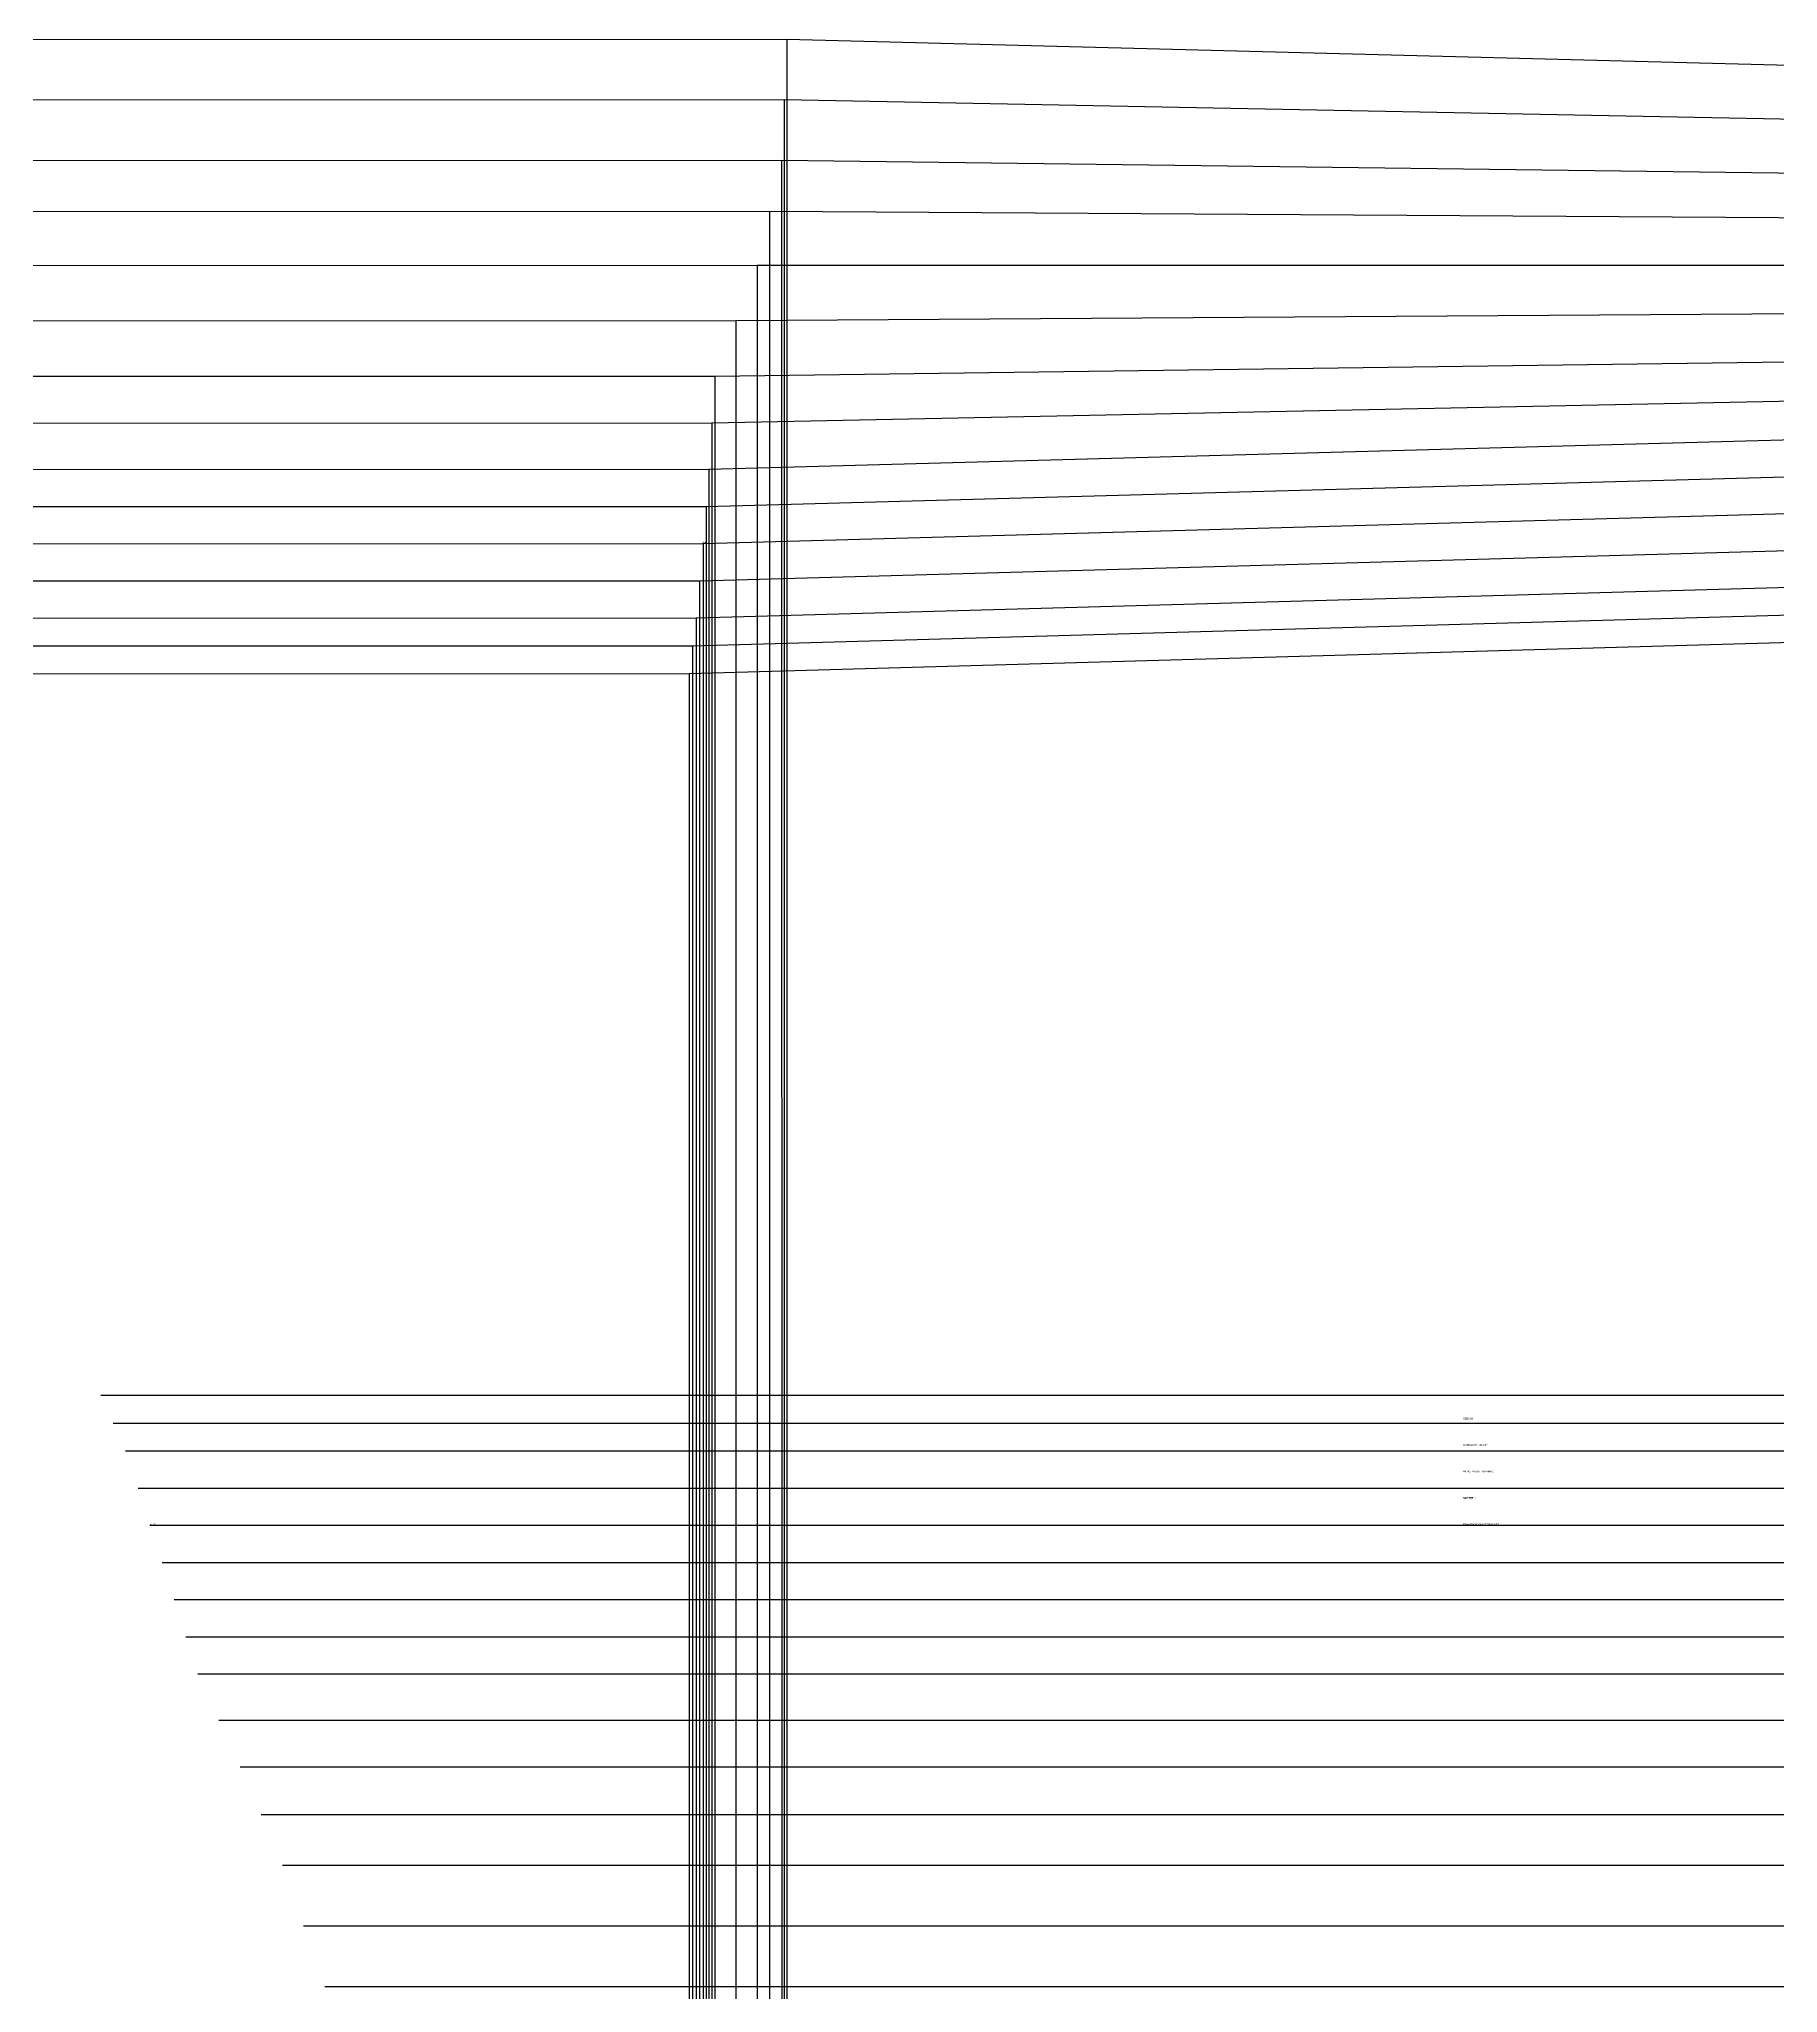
# Model space of a CAD drawing. Extents: x -839 to 1721, y -537 to 682.
# Drawn here: x 1036.1 to 1270.1, y 273.1 to 536.1 of the extents above; entities that cross this region are included whole.
import ezdxf

# ---------------------------------------------------------------- set-up
doc = ezdxf.new("R2010")
doc.units = 0

# ---------------------------------------------------------------- blocks, each defined once
blk = doc.blocks.new('GMG1016S19-FR_42')
at = {"layer": '1'}
blk.add_lwpolyline([(882.2462, 450.6392), (945.2433, 450.6494), (1123.5767, 450.6799), (1298.984, 455.6608), (1319.1846, 456.5143)], dxfattribs=at)
at = {"layer": '5'}
blk.add_line((1044.3922, 353.5757), (1407.79, 353.5757), dxfattribs=at)
at = {"layer": '7'}
blk.add_line((1044.3922, 353.5757), (1407.79, 353.5757), dxfattribs=at)
at = {"layer": '8'}
blk.add_line((1123.5767, 450.6799), (1123.5792, 215.6359), dxfattribs=at)
at = {"layer": '1'}
for s, p in [('SIZE: 42', (1227.7751, 339.6311)), ('Piece Name: GMG1016S19-FR', (1227.7751, 336.0751))]:
    blk.add_text(s, height=0.25, dxfattribs=at).set_placement(p)
blk = doc.blocks.new('GMG1016S19-FR_44')
at = {"layer": '1'}
blk.add_lwpolyline([(876.5261, 454.3908), (939.5257, 454.401), (1124.0491, 454.4314), (1300.6071, 459.4124), (1320.8051, 460.2658)], dxfattribs=at)
at = {"layer": '5'}
blk.add_line((1046.0635, 349.8266), (1409.4613, 349.8266), dxfattribs=at)
at = {"layer": '7'}
blk.add_line((1046.0635, 349.8266), (1409.4613, 349.8266), dxfattribs=at)
at = {"layer": '8'}
blk.add_line((1124.0491, 454.4314), (1124.0517, 211.8843), dxfattribs=at)
at = {"layer": '1'}
for s, p in [('SIZE: 44', (1227.7751, 339.6311)), ('Piece Name: GMG1016S19-FR', (1227.7751, 336.0751))]:
    blk.add_text(s, height=0.25, dxfattribs=at).set_placement(p)
blk = doc.blocks.new('GMG1016S19-FR_46')
at = {"layer": '1'}
blk.add_lwpolyline([(870.8086, 458.1399), (933.8082, 458.15), (1124.5215, 458.1805), (1302.2276, 463.1614), (1322.4256, 464.0149)], dxfattribs=at)
at = {"layer": '5'}
blk.add_line((1047.7348, 346.075), (1411.1326, 346.075), dxfattribs=at)
at = {"layer": '7'}
blk.add_line((1047.7348, 346.075), (1411.1326, 346.075), dxfattribs=at)
at = {"layer": '8'}
blk.add_line((1124.5215, 458.1805), (1124.5241, 208.1353), dxfattribs=at)
at = {"layer": '1'}
for s, p in [('SIZE: 46', (1227.7751, 339.6311)), ('Piece Name: GMG1016S19-FR', (1227.7751, 336.0751))]:
    blk.add_text(s, height=0.25, dxfattribs=at).set_placement(p)
blk = doc.blocks.new('GMG1016S19-FR_48')
at = {"layer": '1'}
blk.add_lwpolyline([(865.091, 463.1411), (928.0881, 463.1487), (1124.9965, 463.1818), (1303.8506, 468.1627), (1324.0462, 469.0161)], dxfattribs=at)
at = {"layer": '5'}
blk.add_line((1049.4087, 341.0763), (1412.8065, 341.0763), dxfattribs=at)
at = {"layer": '7'}
blk.add_line((1049.4087, 341.0763), (1412.8065, 341.0763), dxfattribs=at)
at = {"layer": '8'}
blk.add_line((1124.9965, 463.1818), (1124.9991, 203.134), dxfattribs=at)
at = {"layer": '1'}
for s, p in [('SIZE: 48', (1227.7751, 339.6311)), ('Piece Name: GMG1016S19-FR', (1227.7751, 336.0751))]:
    blk.add_text(s, height=0.25, dxfattribs=at).set_placement(p)
blk = doc.blocks.new('GMG1016S19-FR_50')
at = {"layer": '1'}
blk.add_lwpolyline([(859.3735, 468.1398), (922.3706, 468.15), (1125.469, 468.1805), (1305.4712, 473.1614), (1325.6692, 474.0149)], dxfattribs=at)
at = {"layer": '2'}
for p in [(1125.469, 468.1805), (1125.469, 468.1805), (1051.08, 336.0751)]:
    blk.add_point(p, dxfattribs=at)
at = {"layer": '5'}
blk.add_line((1051.08, 336.0751), (1414.4778, 336.0751), dxfattribs=at)
at = {"layer": '7'}
blk.add_line((1051.08, 336.0751), (1414.4778, 336.0751), dxfattribs=at)
at = {"layer": '8'}
blk.add_line((1125.469, 468.1805), (1125.4715, 198.1353), dxfattribs=at)
at = {"layer": '1'}
for s, p in [('SIZE: 50', (1227.7751, 350.2991)), ('CATEGORY: FRONT', (1227.7751, 346.7431)), ('ANNOTATION: 1XFABRIC', (1227.7751, 343.1871)), ('Quantity: 0', (1227.7751, 339.6311)), ('Piece Name: GMG1016S19-FR', (1227.7751, 336.0751))]:
    blk.add_text(s, height=0.25, dxfattribs=at).set_placement(p)
at = {"layer": '2'}
for s, p in [('# 4', (1125.469, 468.1805)), ('# 4', (1125.469, 468.1805)), ('# 15', (1051.08, 336.0751))]:
    blk.add_text(s, height=0.25, dxfattribs=at).set_placement(p)
at = {"layer": '8'}
blk.add_text('NM', height=0.25, dxfattribs=at).set_placement((1125.469, 468.1805))
blk = doc.blocks.new('GMG1016S19-FR_52')
at = {"layer": '1'}
blk.add_lwpolyline([(853.5772, 473.1411), (916.5743, 473.1487), (1125.8652, 473.1817), (1307.0155, 478.1627), (1327.2135, 479.0161)], dxfattribs=at)
at = {"layer": '5'}
blk.add_line((1052.6751, 331.0763), (1416.0729, 331.0763), dxfattribs=at)
at = {"layer": '7'}
blk.add_line((1052.6751, 331.0763), (1416.0729, 331.0763), dxfattribs=at)
at = {"layer": '8'}
blk.add_line((1125.8652, 473.1817), (1125.8677, 193.1366), dxfattribs=at)
at = {"layer": '1'}
for s, p in [('SIZE: 52', (1227.7751, 339.6311)), ('Piece Name: GMG1016S19-FR', (1227.7751, 336.0751))]:
    blk.add_text(s, height=0.25, dxfattribs=at).set_placement(p)
blk = doc.blocks.new('GMG1016S19-FR_54')
at = {"layer": '1'}
blk.add_lwpolyline([(847.7809, 478.1398), (910.778, 478.15), (1126.2615, 478.1805), (1308.5598, 483.1614), (1328.7553, 484.0148)], dxfattribs=at)
at = {"layer": '5'}
blk.add_line((1054.2702, 326.0751), (1417.668, 326.0751), dxfattribs=at)
at = {"layer": '7'}
blk.add_line((1054.2702, 326.0751), (1417.668, 326.0751), dxfattribs=at)
at = {"layer": '8'}
blk.add_line((1126.2615, 478.1805), (1126.264, 188.1353), dxfattribs=at)
at = {"layer": '1'}
for s, p in [('SIZE: 54', (1227.7751, 339.6311)), ('Piece Name: GMG1016S19-FR', (1227.7751, 336.0751))]:
    blk.add_text(s, height=0.25, dxfattribs=at).set_placement(p)
blk = doc.blocks.new('GMG1016S19-FR_56')
at = {"layer": '1'}
blk.add_lwpolyline([(841.9846, 484.3908), (904.9843, 484.3984), (1126.6552, 484.4314), (1310.1016, 488.1626), (1330.2996, 489.0161)], dxfattribs=at)
at = {"layer": '5'}
blk.add_line((1055.8628, 321.0764), (1419.2606, 321.0764), dxfattribs=at)
at = {"layer": '7'}
blk.add_line((1055.8628, 321.0764), (1419.2606, 321.0764), dxfattribs=at)
at = {"layer": '8'}
blk.add_line((1126.6552, 484.4314), (1126.6577, 183.1366), dxfattribs=at)
at = {"layer": '1'}
for s, p in [('SIZE: 56', (1227.7751, 339.6311)), ('Piece Name: GMG1016S19-FR', (1227.7751, 336.0751))]:
    blk.add_text(s, height=0.25, dxfattribs=at).set_placement(p)
blk = doc.blocks.new('GMG1016S19-FR_58')
at = {"layer": '1'}
blk.add_lwpolyline([(836.1884, 490.69), (899.188, 490.6976), (1127.0514, 490.7306), (1311.6459, 493.1614), (1331.844, 494.0148)], dxfattribs=at)
at = {"layer": '5'}
blk.add_line((1057.4579, 316.0751), (1420.8557, 316.0751), dxfattribs=at)
at = {"layer": '7'}
blk.add_line((1057.4579, 316.0751), (1420.8557, 316.0751), dxfattribs=at)
at = {"layer": '8'}
blk.add_line((1127.0514, 490.7306), (1127.0539, 178.1353), dxfattribs=at)
at = {"layer": '1'}
for s, p in [('SIZE: 58', (1227.7751, 339.6311)), ('Piece Name: GMG1016S19-FR', (1227.7751, 336.0751))]:
    blk.add_text(s, height=0.25, dxfattribs=at).set_placement(p)
blk = doc.blocks.new('GMG1016S19-FR_60')
at = {"layer": '1'}
blk.add_lwpolyline([(829.1424, 498.1423), (892.142, 498.1499), (1129.8937, 498.183), (1314.4881, 499.4123), (1334.6888, 500.2658)], dxfattribs=at)
at = {"layer": '5'}
blk.add_line((1060.3027, 309.8242), (1423.7005, 309.8242), dxfattribs=at)
at = {"layer": '7'}
blk.add_line((1060.3027, 309.8242), (1423.7005, 309.8242), dxfattribs=at)
at = {"layer": '8'}
blk.add_line((1129.8937, 498.183), (1129.8987, 171.8844), dxfattribs=at)
at = {"layer": '1'}
for s, p in [('SIZE: 60', (1227.7751, 339.6311)), ('Piece Name: GMG1016S19-FR', (1227.7751, 336.0751))]:
    blk.add_text(s, height=0.25, dxfattribs=at).set_placement(p)
blk = doc.blocks.new('GMG1016S19-FR_62')
at = {"layer": '1'}
blk.add_lwpolyline([(822.099, 505.5921), (885.0961, 505.5997), (1132.741, 505.6328), (1317.3355, 505.6607), (1337.5336, 506.5141)], dxfattribs=at)
at = {"layer": '5'}
blk.add_line((1063.1475, 303.5758), (1426.5453, 303.5758), dxfattribs=at)
at = {"layer": '7'}
blk.add_line((1063.1475, 303.5758), (1426.5453, 303.5758), dxfattribs=at)
at = {"layer": '8'}
blk.add_line((1132.741, 505.6328), (1132.7435, 165.636), dxfattribs=at)
at = {"layer": '1'}
for s, p in [('SIZE: 62', (1227.7751, 339.6311)), ('Piece Name: GMG1016S19-FR', (1227.7751, 336.0751))]:
    blk.add_text(s, height=0.25, dxfattribs=at).set_placement(p)
blk = doc.blocks.new('GMG1016S19-FR_64')
at = {"layer": '1'}
blk.add_lwpolyline([(815.0454, 512.8845), (878.045, 512.8921), (1134.392, 512.9251), (1320.2362, 511.7516), (1340.4343, 512.6051)], dxfattribs=at)
at = {"layer": '5'}
blk.add_line((1065.9974, 297.1674), (1429.3952, 297.1674), dxfattribs=at)
at = {"layer": '7'}
blk.add_line((1065.9974, 297.1674), (1429.3952, 297.1674), dxfattribs=at)
at = {"layer": '8'}
blk.add_line((1134.392, 512.9251), (1134.3945, 159.2276), dxfattribs=at)
at = {"layer": '1'}
for s, p in [('SIZE: 64', (1227.7751, 339.6311)), ('Piece Name: GMG1016S19-FR', (1227.7751, 336.0751))]:
    blk.add_text(s, height=0.25, dxfattribs=at).set_placement(p)
blk = doc.blocks.new('GMG1016S19-FR_66')
at = {"layer": '1'}
blk.add_lwpolyline([(807.9944, 519.7349), (870.9914, 519.7425), (1136.043, 519.7755), (1323.1394, 517.4006), (1343.3375, 518.254)], dxfattribs=at)
at = {"layer": '5'}
blk.add_line((1068.8498, 290.317), (1432.2476, 290.317), dxfattribs=at)
at = {"layer": '7'}
blk.add_line((1068.8498, 290.317), (1432.2476, 290.317), dxfattribs=at)
at = {"layer": '8'}
blk.add_line((1136.043, 519.7755), (1136.0481, 152.3772), dxfattribs=at)
at = {"layer": '1'}
for s, p in [('SIZE: 66', (1227.7751, 339.6311)), ('Piece Name: GMG1016S19-FR', (1227.7751, 336.0751))]:
    blk.add_text(s, height=0.25, dxfattribs=at).set_placement(p)
blk = doc.blocks.new('GMG1016S19-FR_68')
at = {"layer": '1'}
blk.add_lwpolyline([(800.9408, 527.8832), (863.9404, 527.8908), (1136.3961, 527.9238), (1325.9893, 524.251), (1346.1873, 525.1044)], dxfattribs=at)
at = {"layer": '5'}
blk.add_line((1071.6997, 282.1661), (1435.0975, 282.1661), dxfattribs=at)
at = {"layer": '7'}
blk.add_line((1071.6997, 282.1661), (1435.0975, 282.1661), dxfattribs=at)
at = {"layer": '8'}
blk.add_line((1136.3961, 527.9238), (1136.3986, 144.2263), dxfattribs=at)
at = {"layer": '1'}
for s, p in [('SIZE: 68', (1227.7751, 339.6311)), ('Piece Name: GMG1016S19-FR', (1227.7751, 336.0751))]:
    blk.add_text(s, height=0.25, dxfattribs=at).set_placement(p)
blk = doc.blocks.new('GMG1016S19-FR_70')
at = {"layer": '1'}
blk.add_lwpolyline([(793.8898, 536.034), (856.8868, 536.0391), (1136.7491, 536.0747), (1328.8417, 531.1039), (1349.0398, 531.9573)], dxfattribs=at)
at = {"layer": '5'}
blk.add_line((1074.5521, 274.0178), (1437.9499, 274.0178), dxfattribs=at)
at = {"layer": '7'}
blk.add_line((1074.5521, 274.0178), (1437.9499, 274.0178), dxfattribs=at)
at = {"layer": '8'}
blk.add_line((1136.7491, 536.0747), (1136.7516, 136.078), dxfattribs=at)
at = {"layer": '1'}
for s, p in [('SIZE: 70', (1227.7751, 339.6311)), ('Piece Name: GMG1016S19-FR', (1227.7751, 336.0751))]:
    blk.add_text(s, height=0.25, dxfattribs=at).set_placement(p)

msp = doc.modelspace()

# ---------------------------------------------------------------- block references
at = {"layer": '1'}
for name in ['GMG1016S19-FR_70', 'GMG1016S19-FR_68', 'GMG1016S19-FR_66', 'GMG1016S19-FR_64', 'GMG1016S19-FR_62', 'GMG1016S19-FR_60', 'GMG1016S19-FR_58', 'GMG1016S19-FR_56', 'GMG1016S19-FR_54', 'GMG1016S19-FR_52', 'GMG1016S19-FR_50', 'GMG1016S19-FR_48', 'GMG1016S19-FR_46', 'GMG1016S19-FR_44', 'GMG1016S19-FR_42']:
    msp.add_blockref(name, (0, 0), dxfattribs=at)

doc.saveas('drawing.dxf')
